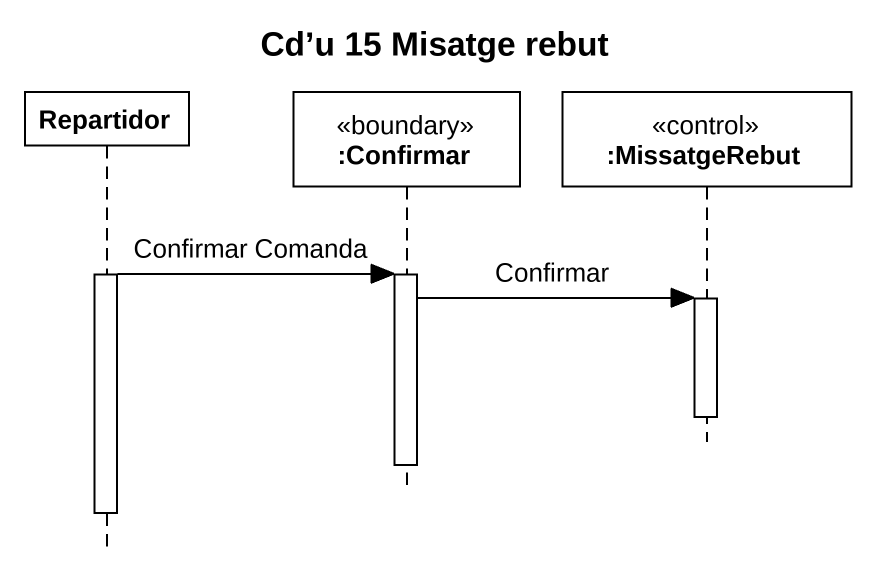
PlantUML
@startuml
title Cd’u 15 Misatge rebut
hide footbox
participant Repartidor
participant ":Confirmar" as Confirmar <<boundary>>
participant ":MissatgeRebut" as MissatgeRebut <<control>>

activate Repartidor
Repartidor -> Confirmar : Confirmar Comanda
activate Confirmar
Confirmar -> MissatgeRebut : Confirmar
activate MissatgeRebut
deactivate MissatgeRebut
deactivate Confirmar
deactivate Repartidor
@enduml
